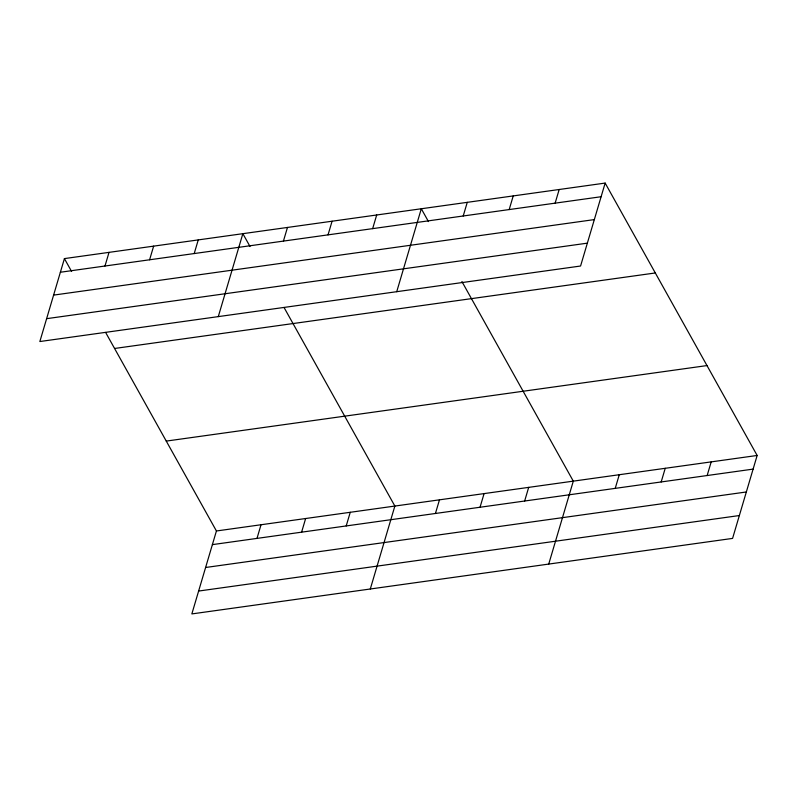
<?xml version="1.0" encoding="UTF-8"?>
<svg xmlns="http://www.w3.org/2000/svg" width="797" height="797" viewBox="0 0 797 797"><rect width="100%" height="100%" fill="white"/><g stroke="black" fill="none" stroke-linecap="round" stroke-linejoin="round"><path stroke-width="1.2" d="M64.418 258.597L39.85 341.534L580.575 266.019L605.152 183.081L64.418 258.597L71.581 271.438M104.985 266.019L109.03 252.36M149.597 259.782L153.642 246.134M194.209 253.556L198.254 239.907M218.288 316.618L242.856 233.67L250.029 246.512M283.423 241.093L287.468 227.444M105.622 332.429L216.425 530.981L191.848 613.919L732.582 538.403L757.15 455.466L605.152 183.081M328.035 234.866L332.08 221.217M256.993 538.403L261.027 524.745M372.647 228.639L376.692 214.981M301.595 532.167L305.64 518.518M396.727 291.702L421.304 208.754L428.467 221.596M346.207 525.94L350.252 512.292M463.216 215.987L467.261 202.338M370.296 589.003L394.864 506.055L284.061 307.512M509.183 209.571L513.228 195.913M435.431 513.477L439.476 499.829M555.14 203.145L559.185 189.497M480.043 507.251L484.078 493.602M524.645 501.024L528.69 487.365M548.734 564.077L573.302 481.139L461.901 281.52M615.224 488.372L619.269 474.723M661.181 481.956L665.226 468.297M707.148 475.53L711.193 461.881M60.373 272.245L601.107 196.729M53.598 295.109L594.333 219.593M46.624 318.67L587.349 243.155M114.579 348.478L655.303 272.963M166.264 441.09L706.989 365.574M216.425 530.981L757.15 455.466M212.381 544.63L753.105 469.114M205.606 567.494L746.331 491.978M198.622 591.055L739.357 515.539"/></g></svg>
